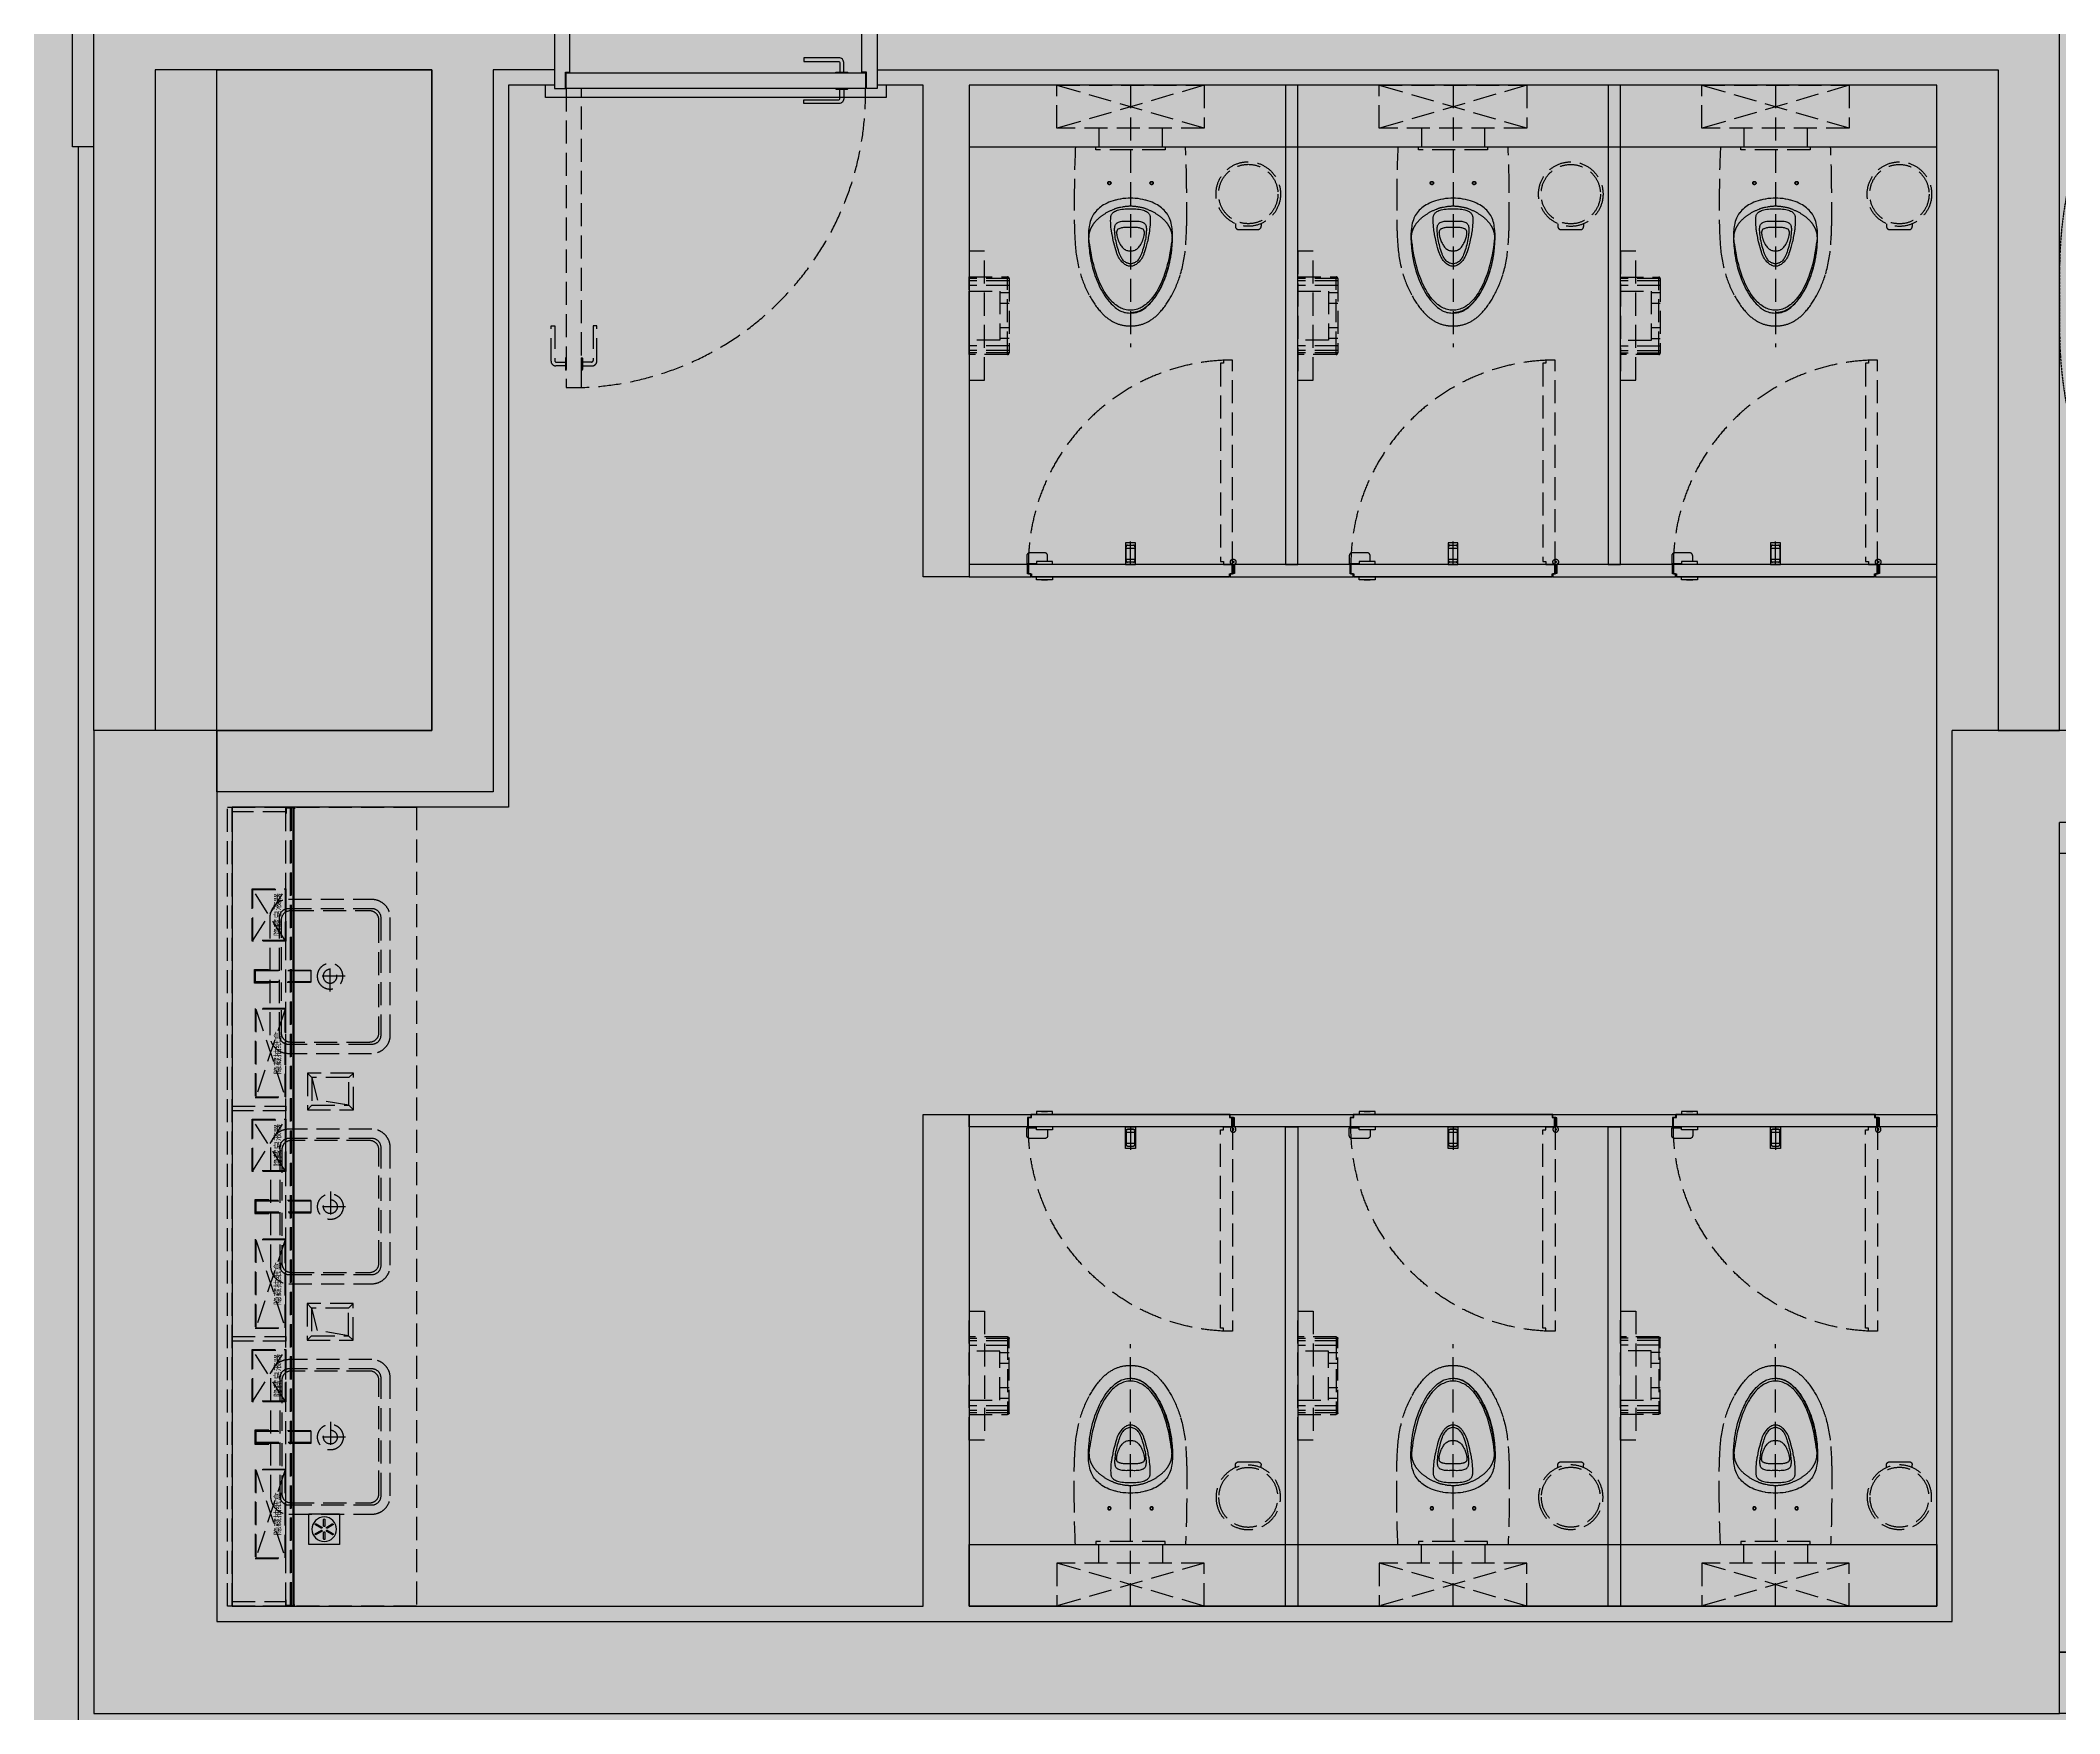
# Model space of a CAD drawing. Extents: x -284868 to 304789, y -137694 to 137894.
# Drawn here: x -67531 to -60957, y -88938 to -83492 of the extents above; entities that cross this region are included whole.
import ezdxf

# ---------------------------------------------------------------- set-up
doc = ezdxf.new("R2010")
doc.units = 0
doc.linetypes.add('CENTER', pattern=[2, 1.25, -0.25, 0.25, -0.25])
doc.linetypes.add('DASH', pattern=[0.35, 0.25, -0.1])
doc.layers.get('0').update_dxf_attribs({"linetype": 'CONTINUOUS'})
for name, color, linetype in [('0-墙', 4, 'CONTINUOUS'), ('0-墙(矮)', 2, 'CONTINUOUS'), ('0-建筑柱体', 251, 'CONTINUOUS'), ('0-电梯', 3, 'CONTINUOUS'), ('0-非设计区域', 251, 'CONTINUOUS'), ('1P-WFF-墙面完成面', 200, 'CONTINUOUS'), ('3T-SIF-卫生间地面洁具五金', 1, 'CONTINUOUS'), ('4RC-S-天花造型', 3, 'CONTINUOUS'), ('F-地漏', 8, 'CONTINUOUS'), ('P-完成面', 42, 'CONTINUOUS'), ('P-平面家具', 3, 'CONTINUOUS'), ('P-平面家具（到顶）', 2, 'CONTINUOUS'), ('P-平面楼梯', 3, 'CONTINUOUS'), ('P-门扇', 6, 'CONTINUOUS')]:
    doc.layers.add(name, color=color, linetype=linetype)
doc.styles.add('微软雅黑', font='')
doc.styles.get('微软雅黑').set_extended_font_data('Microsoft YaHei')

# ---------------------------------------------------------------- blocks, each defined once
blk = doc.blocks.new('213r5467')
for p, q in [((-90909.2, -260063), (-90909.2, -260325.5)), ((-89559.2, -260063), (-90909.2, -260063)), ((-89559.2, -260325.5), (-89559.2, -260063)), ((-90909.2, -260325.5), (-89559.2, -260325.5)), ((-91209.2, -260588), (-91209.2, -262138)), ((-89259.2, -260588), (-91209.2, -260588)), ((-91209.2, -260588), (-89259.2, -262138)), ((-91209.2, -262138), (-89259.2, -260588)), ((-89259.2, -262138), (-89259.2, -260588)), ((-91209.2, -262138), (-89259.2, -262138))]:
    blk.add_line(p, q)
blk.add_lwpolyline([(-88884.2, -262463), (-91584.2, -262463), (-91584.2, -259863), (-88884.2, -259863), (-88884.2, -262463)])
blk = doc.blocks.new('sgASGHHHH')
for points in [[(-109045.8, -904074), (-109045.8, -907274), (-108645.8, -906974), (-108645.8, -904074)], [(-94645.8, -904374), (-94145.8, -904074), (-102995.8, -904074), (-102645.8, -904374)], [(-102995.8, -906974), (-102645.8, -907274), (-102645.8, -904374), (-102995.8, -904074)], [(-108645.8, -906974), (-109045.8, -907274), (-102645.8, -907274), (-102995.8, -906974)]]:
    blk.add_hatch(color=256).paths.add_polyline_path(points)
at = {"color": 4}
for p, q in [((-109045.8, -904074), (-109045.8, -907274)), ((-108645.8, -904074), (-109045.8, -904074)), ((-108645.8, -904074), (-108645.8, -906974)), ((-94145.8, -904074), (-102995.8, -904074)), ((-102995.8, -906974), (-102995.8, -904074)), ((-94645.8, -904374), (-102645.8, -904374)), ((-102645.8, -907274), (-102645.8, -904374)), ((-108645.8, -906974), (-102995.8, -906974)), ((-109045.8, -907274), (-102645.8, -907274))]:
    blk.add_line(p, q, dxfattribs=at)
blk = doc.blocks.new('A$C74d47d92')
for p, q in [((-4850, -1240), (-4850, 0)), ((-4850, -1240), (-4850, 0)), ((-4600, -1240), (-4600, 0)), ((-4350, -1240), (-4350, 0)), ((-4100, -1240), (-4100, 0)), ((-3850, -1240), (-3850, 0)), ((-3600, -1240), (-3600, 0)), ((-3059.9, -602.9), (-3408, 0)), ((-2959.9, -576.1), (-3292.5, 0)), ((-3100, -333.5), (-3100, 0)), ((-2850, -766.5), (-2850, 0)), ((-2600, -1199.5), (-2600, 0)), ((-2350, -1240), (-2350, 0)), ((-2100, -1240), (-2100, 0)), ((-1850, -1240), (-1850, 0)), ((-3350, -1240), (-3350, -100.5)), ((-3100, -1240), (-3100, -533.5)), ((-2879.5, -554.5), (-3059.9, -602.9)), ((-3052.4, -760.6), (-2879.5, -554.5)), ((-2880.1, -714.4), (-3052.4, -760.6)), ((-2542, -1300), (-2880.1, -714.4)), ((-2657.5, -1300), (-2980.1, -741.2)), ((-2850, -1240), (-2850, -966.5)), ((-2692.1, -1240), (-4910, -1240)), ((-4910, -1240), (-4910, -1560)), ((-1790, -1240), (-2576.6, -1240)), ((-1790, -1560), (-1790, -1240)), ((-2657.5, -1300), (-4850, -1300)), ((-2657.5, -1300), (-4850, -1300)), ((-4850, -1300), (-4850, -1500)), ((-4850, -1500), (-4850, -1300)), ((-1850, -1300), (-2542, -1300)), ((-1850, -1300), (-2542, -1300)), ((-1850, -1500), (-1850, -1300)), ((-1850, -1300), (-1850, -1500)), ((-4850, -1500), (-1850, -1500)), ((-4850, -1500), (-1850, -1500)), ((-4910, -1560), (-1790, -1560)), ((-4850, -1560), (-4850, -2800)), ((-4850, -2800), (-4850, -1560)), ((-4600, -1560), (-4600, -2800)), ((-4350, -1560), (-4350, -2800)), ((-4100, -1560), (-4100, -2800)), ((-3850, -1560), (-3850, -2800)), ((-3600, -1560), (-3600, -2800)), ((-3350, -1560), (-3350, -2800)), ((-3100, -1560), (-3100, -2800)), ((-2850, -1560), (-2850, -2800)), ((-2600, -1560), (-2600, -2800)), ((-2350, -1560), (-2350, -2800)), ((-2100, -1560), (-2100, -2800)), ((-1850, -1560), (-1850, -2800))]:
    blk.add_line(p, q)
at = {"linetype": 'DASH'}
for points in [[(-4850, 0, 0.414214), (-6150, -1300), (-6150, -1500, 0.414214), (-4850, -2800)], [(-1850, 0, -0.414214), (-550, -1300), (-550, -1500, -0.414214), (-1850, -2800)]]:
    blk.add_lwpolyline(points, format="xyb", dxfattribs=at)
for points in [[(-1725, -2150, 0, 0, 0), (-5500, -2150, 0, 0, 0), (-5500, -650, 0, 0, 0), (-3100, -650, 0, 80, 0), (-3400, -650, 0, 0, 0)], [(-1725, -650, 0, 0, 0), (-2850, -650, 0, 80, 0), (-2550, -650, 0, 0, 0)]]:
    blk.add_lwpolyline(points, format="xyseb")
blk = doc.blocks.new('执手1')
at = {"layer": 'P-门扇', "color": 251}
blk.add_lwpolyline([(49.5, 123.8), (37.5, 123.8), (37.5, 11.2, -0.414214), (32.5, 6.2), (2.5, 6.2), (2.5, -6.2), (34.5, -6.2, 0.414214), (49.5, 8.8), (49.5, 123.8)], format="xyb", dxfattribs=at)
blk.add_lwpolyline([(0, 20), (1, 20, -0.414214), (2.5, 18.5), (2.5, -18.5, -0.414214), (1, -20), (0, -20)], format="xyb", close=True, dxfattribs=at)
blk = doc.blocks.new('A$Caa840995')
at = {"layer": 'P-门扇'}
blk.add_lwpolyline([(3, -53), (3, -3), (977, -3), (977, -53)], close=True, dxfattribs=at)
at = {"layer": 'P-门扇', "color": 251, "linetype": 'DASH', "ltscale": 300}
blk.add_lwpolyline([(3, -1027), (30, -1027), (30, -1027), (53, -1027), (53, -53), (30, -53), (30, -53), (3, -53)], close=True, dxfattribs=at)
for points in [[(-46.5, -826.2), (-34.5, -826.2), (-34.5, -938.8, 0.414214), (-29.5, -943.8), (0.5, -943.8), (0.5, -956.2), (-31.5, -956.2, -0.414214), (-46.5, -941.2), (-46.5, -826.2)], [(102.5, -826.2), (90.5, -826.2), (90.5, -938.8, -0.414214), (85.5, -943.8), (55.5, -943.8), (55.5, -956.2), (87.5, -956.2, 0.414214), (102.5, -941.2), (102.5, -826.2)]]:
    blk.add_lwpolyline(points, format="xyb", dxfattribs=at)
for points in [[(3, -930), (2, -930, 0.414214), (0.5, -931.5), (0.5, -968.5, 0.414214), (2, -970), (3, -970)], [(53, -930), (54, -930, -0.414214), (55.5, -931.5), (55.5, -968.5, -0.414214), (54, -970), (53, -970)]]:
    blk.add_lwpolyline(points, format="xyb", close=True, dxfattribs=at)
blk.add_arc((21.5, -71.5), 955.7, 268.8908, 1.1092, dxfattribs=at)
at = {"layer": 'P-门扇', "color": 251, "linetype": 'DASH', "ltscale": 300, "rotation": 90.00000000000001}
blk.add_blockref('执手1', (900, -3), dxfattribs=at)
at = {"layer": 'P-门扇', "color": 251, "linetype": 'DASH', "ltscale": 300, "extrusion": (0, 0, -1), "zscale": -1, "rotation": 270}
blk.add_blockref('执手1', (-900, -53), dxfattribs=at)
blk = doc.blocks.new('A$C17BF23A8')
at = {"layer": 'P-平面家具', "color": 251, "linetype": 'DASH', "ltscale": 300}
for p, q in [((240, 25), (-240, -115)), ((240, -115), (-240, 25))]:
    blk.add_line(p, q, dxfattribs=at)
blk.add_lwpolyline([(240, -115), (-240, -115), (-240, 25), (240, 25)], close=True, dxfattribs=at)
for points in [[(0, 25), (0, -827.1)], [(-102.9, -115), (-102.9, -175)], [(103.9, -175), (103.9, -115)], [(135.1, -473), (134.1, -482.1), (132.9, -491.1), (132.4, -494.8), (130.3, -509.1), (129.5, -514.1), (127.2, -527), (125.4, -536), (123.6, -544.9), (122.5, -549.2), (119.9, -559.8), (117.1, -570), (114.1, -580), (110.8, -589.9), (108.2, -597.2), (105.2, -605), (101.5, -614.2), (99.9, -617.8), (96.2, -625.8), (92.6, -633.3), (88.9, -640.2), (85.2, -646.7), (82.9, -650.4), (79, -656.3), (75.1, -661.8), (71.7, -666.1), (67.6, -671.1), (63.4, -675.7), (62.8, -676.4), (58.5, -680.6), (54.3, -684.5), (50, -688.1), (47.7, -689.9), (43.4, -692.9), (39.1, -695.7), (34.8, -698.1), (31, -700), (26.6, -701.9), (22.3, -703.5), (18, -704.8), (13.5, -705.9), (8.9, -706.6), (4.4, -707.1), (0, -707.4), (-4.5, -707.1), (-9, -706.6), (-13.6, -705.9), (-18, -704.8), (-22.4, -703.5), (-26.7, -701.9), (-31, -700), (-34.9, -698.1), (-39.2, -695.7), (-43.5, -692.9), (-47.8, -689.9), (-50, -688.1), (-54.3, -684.5), (-58.6, -680.6), (-62.8, -676.4), (-63.4, -675.7), (-67.7, -671.1), (-71.8, -666.1), (-75.1, -661.8), (-79.1, -656.3), (-82.9, -650.4), (-85.2, -646.7), (-89, -640.2), (-92.6, -633.3), (-96.3, -625.8), (-99.9, -617.8), (-101.5, -614.2), (-105.2, -605), (-108.2, -597.2), (-110.8, -589.9), (-114.1, -580), (-117.1, -570), (-119.9, -559.8), (-122.6, -549.2), (-123.6, -544.9), (-125.5, -536), (-127.2, -527), (-129.5, -514.1), (-130.3, -509.1), (-132.4, -494.8), (-133, -491.1), (-134.1, -482.1), (-135.3, -471.8), (-135.1, -469.2), (-135.1, -468.2), (-135.1, -467.3), (-135, -466.4), (-134.9, -465.5), (-134.9, -464.5), (-134.8, -463.5), (-134.7, -462.6), (-134.6, -461.6), (-134.5, -460.7), (-134.3, -459.7), (-134.2, -458.7), (-133.8, -456.7), (-133.6, -455.6), (-133.4, -454.6), (-133.1, -453.6), (-132.9, -452.5), (-132.6, -451.5), (-132, -449.4), (-131.7, -448.3), (-131.3, -447.3), (-130.9, -446.2), (-130.6, -445.1), (-130.2, -444), (-129.7, -442.9), (-129.2, -441.9), (-128.8, -440.8), (-128.3, -439.7), (-127.8, -438.6), (-127.3, -437.5), (-126.7, -436.5), (-126.1, -435.4), (-125.5, -434.3), (-124.8, -433.2), (-124.2, -432.1), (-123.5, -431), (-122.7, -429.8), (-122, -428.7), (-121.2, -427.5), (-120.4, -426.4), (-119.6, -425.3), (-118.7, -424), (-117.8, -422.9), (-116.9, -421.7), (-115.9, -420.5), (-114.8, -419.3), (-113.8, -418.1), (-112.7, -416.8), (-111.6, -415.6), (-110.4, -414.3), (-109.2, -413.1), (-107.9, -411.8), (-106.6, -410.6), (-105.3, -409.3), (-103.9, -408.1), (-102.5, -406.8), (-101.1, -405.6), (-99.6, -404.5), (-98.2, -403.2), (-96.7, -402.1), (-95.2, -400.9), (-93.7, -399.7), (-92.1, -398.6), (-90.4, -397.5), (-88.8, -396.3), (-87.1, -395.2), (-85.3, -394), (-83.5, -392.9), (-81.7, -391.8), (-79.8, -390.6), (-77.9, -389.5), (-76, -388.4), (-73.9, -387.3), (-71.9, -386.2), (-69.9, -385.1), (-67.7, -384.1), (-65.6, -383.1), (-63.4, -382.1), (-61.2, -381.1), (-59, -380.1), (-56.7, -379.2), (-52.9, -377.7), (-52.6, -377.6), (-50.8, -376.9), (-49.8, -376.6), (-48.3, -376), (-46.7, -375.4), (-45.1, -374.9), (-43.5, -374.3), (-41.8, -373.8), (-40.2, -373.3), (-38.5, -372.8), (-36.8, -372.4), (-35, -371.9), (-35, -371.9), (-34.8, -371.9), (-34.6, -371.8), (-34.5, -371.8), (-34.3, -371.8), (-34.1, -371.8), (-33.9, -371.7), (-33.7, -371.7), (-32.9, -371.6), (-32.6, -371.6), (-32.4, -371.6), (-32.2, -371.5), (-31.9, -371.5), (-31.8, -371.5), (-31.5, -371.4), (-31.4, -371.4), (-31.3, -371.4), (-27.1, -370.5), (-25, -370.1), (-22.8, -369.7), (-20.7, -369.4), (-18.6, -369.1), (-16.5, -368.8), (-14.4, -368.6), (-12.3, -368.4), (-10.2, -368.2), (-8.1, -368.1), (-6.1, -368), (-4, -367.9), (-1.9, -367.9), (0.1, -367.8), (1.9, -367.9), (3.9, -367.9), (6, -368), (8.1, -368), (10.2, -368.2), (12.3, -368.4), (14.4, -368.6), (16.5, -368.8), (18.6, -369.1), (20.7, -369.4), (22.8, -369.7), (24.9, -370.1), (27.1, -370.5), (29.2, -370.9), (31.3, -371.4), (31.5, -371.4), (31.7, -371.5), (31.9, -371.5), (32.1, -371.5), (32.4, -371.6), (32.6, -371.6), (32.8, -371.6), (33.7, -371.7), (34, -371.7), (34.1, -371.8), (34.4, -371.8), (34.6, -371.8), (34.8, -371.9), (34.9, -371.9), (35.2, -371.9), (36.7, -372.4), (38.4, -372.8), (40.1, -373.3), (41.8, -373.8), (43.4, -374.3), (45.1, -374.9), (46.7, -375.4), (48.3, -376), (49.7, -376.5), (50.2, -376.7), (52, -377.3), (55, -378.5), (56.7, -379.2), (59, -380.1), (61.2, -381.1), (63.4, -382.1), (65.6, -383.1), (67.7, -384.1), (69.8, -385.1), (71.9, -386.2), (73.9, -387.3), (75.9, -388.4), (77.9, -389.5), (79.8, -390.6), (81.7, -391.8), (83.5, -392.9), (85.3, -394), (87.1, -395.2), (88.8, -396.3), (90.4, -397.5), (92.1, -398.6), (93.6, -399.7), (95.2, -400.9), (96.7, -402.1), (98.2, -403.2), (99.6, -404.5), (101.1, -405.6), (102.5, -406.8), (103.9, -408.1), (105.3, -409.3), (106.6, -410.6), (107.9, -411.8), (109.1, -413.1), (110.4, -414.3), (111.5, -415.6), (112.7, -416.8), (113.7, -418.1), (114.8, -419.3), (115.8, -420.5), (116.8, -421.7), (117.8, -422.9), (118.7, -424), (119.6, -425.3), (120.4, -426.4), (121.2, -427.5), (122, -428.7), (122.8, -429.8), (123.5, -431), (124.2, -432.1), (124.8, -433.2), (125.4, -434.3), (126.1, -435.4), (126.6, -436.5), (127.2, -437.5), (127.8, -438.6), (128.3, -439.7), (128.7, -440.8), (129.3, -441.9), (129.7, -442.9), (130.1, -444), (130.6, -445.1), (131, -446.2), (131.3, -447.2), (131.7, -448.3), (132, -449.4), (132.3, -450.4), (132.6, -451.5), (132.9, -452.5), (133.1, -453.6), (133.3, -454.6), (133.6, -455.6), (133.8, -456.7), (134, -457.7), (134.2, -458.7), (134.3, -459.7), (134.4, -460.7), (134.6, -461.6), (134.7, -462.6), (134.8, -463.5), (134.9, -464.5), (135, -466.4), (135, -467.3), (135.1, -468.2), (135.1, -469.2), (135.2, -470.1), (135.2, -478.2), (135.1, -482.5), (134.9, -486.8), (134.7, -491.2), (134.2, -500), (133.8, -504.4), (133.4, -508.8), (133, -513.3), (132.4, -517.7), (131.9, -522.1), (131.3, -526.5), (130.6, -530.9), (129.9, -535.2), (129.2, -539.5), (128.4, -543.7), (127.5, -547.9), (126.7, -552), (125.8, -556.1), (124.8, -560), (123.9, -563.9), (122.9, -567.7), (121.8, -571.4), (120.8, -575.1), (119.7, -578.7), (118.6, -582.3), (117.5, -585.8), (116.4, -589.2), (115.2, -592.6), (114, -595.9), (112.8, -599.3), (111.5, -602.5), (110.3, -605.7), (109.1, -608.9), (107.7, -612), (106.4, -615.1), (105.1, -618.1), (103.8, -621.1), (102.4, -624), (101.1, -626.9), (99.7, -629.8), (98.3, -632.6), (97, -635.4), (95.5, -638), (94.2, -640.7), (91.3, -645.8), (89.9, -648.3), (88.5, -650.7), (87, -653.1), (85.6, -655.4), (84.2, -657.6), (82.7, -659.8), (81.2, -662), (79.8, -664), (78.4, -666.1), (76.9, -668.1), (75.5, -670), (74, -671.8), (72.6, -673.7), (69.7, -677.2), (68.3, -678.9), (66.8, -680.6), (65.4, -682.2), (63.9, -683.8), (62.5, -685.3), (61, -686.8), (59.5, -688.2), (58, -689.6), (56.6, -691), (55.1, -692.4), (53.7, -693.7), (52.2, -695), (50.7, -696.2), (49.3, -697.4), (47.8, -698.5), (46.3, -699.6), (44.8, -700.7), (43.4, -701.7), (41.9, -702.7), (40.5, -703.6), (39, -704.6), (37.6, -705.4), (36.2, -706.2), (34.7, -707), (33.3, -707.7), (31.9, -708.4), (30.5, -709.1), (29.1, -709.7), (27.8, -710.3), (26.5, -710.8), (25.1, -711.3), (23.8, -711.7), (22.4, -712.2), (21, -712.6), (19.7, -713), (18.3, -713.4), (16.9, -713.7), (15.5, -713.9), (14.1, -714.2), (12.6, -714.5), (11.2, -714.7), (9.6, -714.9), (8.1, -715.1), (6.5, -715.2), (4.9, -715.3), (3.3, -715.4), (1.6, -715.5), (0, -715.5)], [(0, -559.4), (0, -564.3), (-2.5, -564.2), (-5, -563.8), (-6.4, -563.5), (-9.1, -562.7), (-11.9, -561.5), (-12.5, -561.3), (-15.4, -559.8), (-18.1, -558.1), (-21.1, -555.9), (-23.2, -554.2), (-26.1, -551.6), (-27.8, -549.9), (-30.5, -546.9), (-31.9, -545.1), (-34.5, -541.6), (-36.8, -537.9), (-38.8, -534.3), (-40.9, -530), (-43, -525.2), (-44, -522.7), (-46, -517), (-48, -510.6), (-50.2, -502.7), (-51.4, -498.2), (-54.9, -484.2), (-57.4, -473.3), (-57.9, -470.6), (-59.9, -460.7), (-60.5, -457.2), (-61.9, -448.1), (-62.5, -444), (-63.5, -435.4), (-63.9, -430.3), (-64.4, -422.7), (-64.6, -416.3), (-64.5, -409.9), (-64.4, -406.8), (-64.4, -406.6), (-64.1, -403.7), (-64.1, -403.2), (-63.5, -400.7), (-63.4, -400.1), (-62.5, -397.8), (-61.5, -395.5), (-60.9, -394.4), (-59.5, -392.4), (-57.9, -390.5), (-56, -388.7), (-55.2, -387.9), (-52.5, -386.3), (-49.6, -384.7), (-48.9, -384.4), (-45.6, -383), (-42.3, -381.8), (-38.1, -380.6), (-33.5, -379.5), (-28.5, -378.6), (-22.8, -377.9), (-17.1, -377.3), (-14.3, -377.1), (-8.6, -376.9), (-2.9, -376.8), (0, -376.8)], [(0, -376.8), (2.8, -376.8), (8.5, -376.9), (14.2, -377.1), (17.1, -377.3), (22.8, -377.9), (28.4, -378.6), (33.4, -379.5), (38, -380.6), (42.3, -381.8), (45.5, -383), (48.9, -384.4), (49.7, -384.7), (52.6, -386.3), (55.1, -387.9), (56, -388.7), (57.9, -390.5), (59.5, -392.4), (60.9, -394.5), (61.5, -395.5), (62.6, -397.8), (63.3, -400.1), (63.5, -400.7), (64, -403.2), (64.1, -403.7), (64.4, -406.6), (64.4, -406.8), (64.5, -409.9), (64.5, -416.3), (64.3, -422.7), (63.8, -430.3), (63.4, -435.4), (62.4, -444), (61.9, -448.1), (60.5, -457.2), (59.8, -460.7), (57.9, -470.6), (57.3, -473.3), (54.9, -484.2), (54.5, -485.8), (51.3, -498.2), (50.2, -502.7), (48, -510.6), (45.9, -517), (43.9, -522.7), (43, -525.2), (40.9, -530), (38.8, -534.3), (36.7, -537.9), (34.4, -541.6), (31.9, -545.1), (30.5, -546.9), (27.8, -549.9), (26.1, -551.6), (23.1, -554.3), (21, -555.9), (18, -558.1), (15.3, -559.8), (12.4, -561.3), (11.9, -561.5), (9.1, -562.7), (6.4, -563.5), (5, -563.8), (2.4, -564.2), (0, -564.3)], [(45.6, -424.6), (46.3, -425.3), (47.6, -426.9), (48.7, -428.6), (49.6, -430.7), (50, -431.9), (50.8, -434.6), (51.3, -437.5), (51.3, -437.9), (51.7, -441.4), (51.7, -444.5), (51.7, -447.9), (51.5, -451.3), (51, -457.6), (50.9, -458), (50.2, -464.4), (49.4, -470.6), (48.3, -476.6), (47.2, -482.5), (45.9, -488.4), (44.5, -494.1), (43, -499.9), (41.3, -505.8), (39.5, -511.8), (37.6, -518), (37.3, -518.7), (35.4, -524.1), (34.7, -525.7), (32.9, -530.1), (31.9, -532.2), (30, -535.9), (28.6, -538.2), (26.6, -541.2), (24.7, -543.5), (22.5, -546), (20.2, -548.1), (17.8, -550.1), (15.1, -551.8), (12.4, -553.2), (11.8, -553.5), (9.1, -554.5), (6.4, -555.3), (5.5, -555.5), (2.8, -555.9), (0, -556), (-2.8, -555.9), (-5.5, -555.5), (-6.4, -555.3), (-9.1, -554.5), (-11.8, -553.5), (-12.4, -553.2), (-15, -551.9), (-17.7, -550.1), (-20.3, -548.1), (-22.5, -546), (-24.7, -543.5), (-26.6, -541.2), (-28.6, -538.2), (-30, -535.9), (-31.9, -532.2), (-32.9, -530.1), (-34.8, -525.7), (-35.4, -524.1), (-37.4, -518.7), (-37.6, -518), (-39.5, -511.8), (-41.3, -505.8), (-43, -499.9), (-44.5, -494.1), (-45.9, -488.4), (-47.2, -482.5), (-48.4, -476.6), (-49.4, -470.6), (-50.3, -464.4), (-51, -458), (-51, -457.6), (-51.5, -451.3), (-51.7, -447.9), (-51.8, -444.5), (-51.7, -441.4), (-51.4, -437.9), (-51.3, -437.5), (-50.8, -434.6), (-50.1, -431.9), (-49.7, -430.7), (-48.7, -428.6), (-47.7, -426.9), (-46.4, -425.3), (-45.7, -424.6)], [(-45.7, -424.6), (-44.9, -423.8), (-43.8, -423), (-42.5, -422.2), (-41.3, -421.5), (-38.9, -420.4), (-38.6, -420.2), (-35.7, -419.3), (-32.4, -418.4), (-28.7, -417.8), (-25.7, -417.4), (-21, -417.1), (-18.8, -416.9), (-17, -416.9), (-11.9, -416.8), (-10.3, -416.9), (-5.6, -416.9), (-2.7, -417), (0, -417), (2.7, -417), (5.6, -416.9), (7.1, -416.9), (11.9, -416.8), (13.6, -416.8), (18.8, -416.9), (21, -417.1), (25.7, -417.4), (28.7, -417.8), (32.4, -418.4), (35.6, -419.2), (35.7, -419.3), (38.5, -420.2), (38.9, -420.4), (41.3, -421.5), (42.6, -422.2), (43.7, -423), (44.8, -423.8), (45.6, -424.6)], [(45.3, -453), (45.2, -452.4), (45.1, -451.2), (45, -450.6), (44.9, -450), (44.7, -449.4), (44.5, -448.8), (44.4, -448.5), (44.2, -447.9), (43.9, -447.4), (43.9, -447.2), (43.2, -446.1), (42.2, -444.8), (41, -443.7), (39.9, -442.9), (38.2, -442), (37.4, -441.7), (35, -440.8), (34.6, -440.7), (31.8, -439.9), (29, -439.2), (26.1, -438.6), (23.2, -438.2), (18.9, -437.9), (17.4, -437.8), (12.8, -437.6), (11.6, -437.6), (7, -437.5), (2.3, -437.5), (0, -437.5), (-2.3, -437.5), (-7, -437.5), (-11.7, -437.6), (-12.8, -437.6), (-17.5, -437.8), (-18.9, -437.9), (-23.3, -438.2), (-26.1, -438.6), (-29, -439.2), (-31.8, -439.9), (-34.6, -440.7), (-35, -440.8), (-37.4, -441.7), (-38.2, -442), (-40, -442.9), (-41, -443.7), (-42.3, -444.8), (-43.2, -446.1), (-43.9, -447.2), (-44, -447.4), (-44.2, -447.9), (-44.5, -448.5), (-44.6, -448.8), (-44.7, -449.4), (-44.9, -450), (-45, -450.6), (-45.2, -451.2), (-45.2, -451.8), (-45.5, -454.9), (-45.4, -453.7), (-45.4, -456.5), (-45.3, -457.5), (-45.2, -458.6), (-45.2, -458.8), (-45, -459.8), (-44.9, -460.9), (-44.8, -461.8), (-44.6, -462.9), (-44.4, -463.9)], [(-44.4, -463.9), (-43.5, -467.8), (-43.1, -469.5), (-42.6, -471.1), (-42.1, -472.8), (-41.6, -474.5), (-41.1, -476.1), (-40.5, -477.7), (-39.9, -479.2), (-39.3, -480.9), (-38.7, -482.4), (-38, -484.1), (-37.3, -485.6), (-35.6, -489.2), (-33.5, -493.1), (-31.3, -496.6), (-29.7, -498.7), (-27.5, -501.6), (-25.4, -503.8), (-23, -506), (-22.9, -506.2), (-20.4, -508.1), (-18, -509.8), (-17.6, -509.9), (-15, -511.3), (-12.3, -512.4), (-9.6, -513.3), (-6.6, -513.9), (-6.2, -513.9), (-3.1, -514.2), (0, -514.4), (3.1, -514.2), (6.3, -513.9), (6.6, -513.9), (9.5, -513.3), (12.3, -512.4), (15, -511.3), (17.6, -509.9), (18, -509.8), (20.4, -508.1), (22.8, -506.2), (23, -506), (25.4, -503.8), (27.4, -501.6), (29.7, -498.7), (31.2, -496.6), (33.4, -493.1), (35.6, -489.2), (37.3, -485.6), (38, -484.1), (38.7, -482.4), (39.3, -480.9), (39.9, -479.2), (40.4, -477.7), (41, -476.1), (41.6, -474.5), (42.1, -472.8), (42.6, -471.1), (43.1, -469.5), (43.5, -467.8), (44.4, -463.9), (44.5, -462.9), (44.8, -461.8), (44.9, -460.9), (45.1, -459.8), (45.2, -458.8), (45.2, -458.6), (45.3, -457.5), (45.4, -456.5), (45.4, -453.6), (45.3, -453)]]:
    blk.add_lwpolyline(points, dxfattribs=at)
at = {"layer": 'P-平面家具', "linetype": 'DASH', "ltscale": 300}
blk.add_lwpolyline([(0, -758.5, -0.033655), (-19.3, -757, -0.091097), (-59, -743.4, -0.083751), (-95.8, -713.7, -0.058961), (-133.2, -659.9, -0.053122), (-163.3, -588.5, -0.053427), (-179.8, -494.7, -0.013365), (-182.8, -430, -0.007187), (-182.8, -307.7, -0.011714), (-179.2, -175), (179.2, -175, -0.011714), (182.8, -307.7, -0.007187), (182.9, -430, -0.013365), (179.8, -494.7, -0.053427), (163.3, -588.5, -0.053122), (133.2, -659.9, -0.058961), (95.8, -713.7, -0.083751), (59, -743.4, -0.091097), (19.3, -757, -0.033655)], format="xyb", close=True, dxfattribs=at)
for points in [[(112.5, -185), (-112.5, -185), (-112.5, -175), (112.5, -175)], [(0, -342.5), (-7.6, -342.6), (-15.3, -343.1), (-16.3, -343.1), (-16.7, -343.2), (-24.5, -344), (-32.4, -345.2), (-33.2, -345.4), (-40.8, -346.9), (-48.2, -348.6), (-49.8, -349), (-56.9, -351.1), (-63.7, -353.4), (-70.2, -355.9), (-76.3, -358.6), (-82.1, -361.5), (-87.6, -364.6), (-92.8, -367.8), (-96.8, -370.7), (-101.4, -374.1), (-105.6, -377.8), (-105.8, -377.9), (-109.7, -381.7), (-113.3, -385.7), (-116.6, -389.7), (-117.1, -390.4), (-120.1, -394.6), (-122.7, -399), (-125.1, -403.5), (-127.2, -408), (-129.1, -413), (-130.9, -418.3), (-130.9, -418.6), (-132.5, -424.3), (-133.8, -430.6), (-134.5, -434.5), (-135.5, -441.4), (-136.2, -448.9), (-136.4, -450.6), (-136.8, -458.8), (-136.9, -466.8), (-136.9, -476.2), (-136.6, -483), (-135.9, -493.7), (-135.5, -499.2), (-135.1, -503.6), (-133.9, -515.3), (-133.2, -520.3), (-131.6, -531.5), (-130.7, -536.7), (-128.7, -547.4), (-128.5, -548.3), (-126.2, -558.7), (-123.6, -568.9), (-120.7, -578.9), (-117.6, -588.8), (-115.6, -594.3), (-112, -604.1), (-109.8, -609.5), (-105.6, -619.3), (-103.3, -624.4), (-100.4, -630.5), (-96.2, -638.9), (-92.5, -645.6), (-88.1, -653), (-83.7, -660), (-79.1, -666.5), (-78.7, -667.2), (-73.9, -673.5), (-69.1, -679.3), (-67.5, -681.2), (-62.7, -686.4), (-57.9, -691.1), (-54.7, -694.2), (-50, -698.1), (-45.5, -701.5), (-43.2, -703.2), (-38.7, -706), (-35.9, -707.6), (-31.5, -709.8), (-28.3, -711.2), (-24, -712.8), (-19.6, -714.1), (-16.1, -714.9), (-11.5, -715.7), (-6.7, -716.1), (-1.5, -716.4), (0, -716.4), (1.4, -716.4), (6.6, -716.1), (11.5, -715.7), (16.2, -714.9), (19.5, -714.1), (23.9, -712.8), (28.3, -711.2), (31.5, -709.8), (35.8, -707.6), (38.7, -706), (43.1, -703.2), (45.5, -701.5), (50, -698.1), (54.6, -694.2), (57.9, -691.1), (62.7, -686.4), (67.4, -681.2), (69.1, -679.3), (73.9, -673.5), (78.6, -667.2), (79.1, -666.5), (83.7, -660), (88.1, -653), (92.5, -645.6), (96.1, -638.9), (100.4, -630.5), (103.3, -624.4), (105.6, -619.3), (109.8, -609.5), (111.9, -604.1), (115.6, -594.3), (117.5, -588.8), (120.7, -578.9), (123.5, -568.9), (126.1, -558.7), (128.4, -548.3), (128.6, -547.4), (130.7, -536.7), (131.5, -531.5), (133.2, -520.3), (133.8, -515.3), (135.1, -503.6), (135.5, -499.2), (135.9, -493.7), (136.6, -483), (136.8, -476.2), (136.9, -466.8), (136.8, -458.8), (136.3, -450.6), (136.2, -448.9), (135.4, -441.4), (134.4, -434.5), (133.8, -430.6), (132.5, -424.3), (130.9, -418.6), (130.8, -418.3), (129.2, -413), (127.2, -408), (125.1, -403.5), (122.7, -399), (120, -394.6), (117.1, -390.4), (116.5, -389.7), (113.3, -385.7), (109.7, -381.7), (105.7, -377.9), (105.5, -377.8), (101.3, -374.1), (96.8, -370.7), (92.7, -367.8), (87.6, -364.6), (82.1, -361.5), (76.3, -358.6), (70.2, -355.9), (63.7, -353.4), (56.9, -351.1), (49.8, -349), (48.2, -348.6), (40.7, -346.9), (33.1, -345.4), (32.3, -345.2), (24.5, -344), (16.6, -343.2), (16.2, -343.1), (15.3, -343.1), (7.6, -342.6)]]:
    blk.add_lwpolyline(points, close=True, dxfattribs=at)
for centre, radius in [((-68.8, -293.2), 5.41), ((-68.8, -293.2), 4.42), ((68.8, -293.2), 5.41), ((68.8, -293.2), 4.43)]:
    blk.add_circle(centre, radius, dxfattribs=at)
blk = doc.blocks.new('A$C63435B51')
at = {"layer": '4RC-S-天花造型', "color": 8}
for points in [[(2.5, 0), (-667.5, 0)], [(-7.5, -40), (-657.5, -40)]]:
    blk.add_lwpolyline(points, dxfattribs=at)
at = {"layer": 'P-门扇', "color": 251, "linetype": 'DASH', "ltscale": 300}
for p, q in [((-602.2, -39.9), (-622.2, -39.9)), ((-622.2, -49.9), (-602.2, -49.9))]:
    blk.add_line(p, q, dxfattribs=at)
for points in [[(0, 0), (0, 665), (-30, 665), (-30, 655), (-40, 655), (-40, 10), (-30, 10), (-30, 0)], [(-348.5, 0), (-316.5, 0), (-316.5, 71), (-348.5, 71)], [(-638.2, -49.9), (-638.2, -40), (-586.2, -40), (-586.2, -49.9)]]:
    blk.add_lwpolyline(points, close=True, dxfattribs=at)
for points in [[(-332.5, 0), (-332.5, 82.2)], [(-586.2, 0), (-586.2, 9.9), (-638.2, 9.9), (-638.2, 0)], [(-346.9, 53.6), (-318.1, 53.6)], [(-346.9, 17.4), (-318.1, 17.4)]]:
    blk.add_lwpolyline(points, dxfattribs=at)
for points in [[(-602.2, 9.9), (-602.2, 28.4, 0.414214), (-612.2, 38.4), (-660.2, 38.4, 0.414214), (-670.2, 28.4), (-670.2, 3.6), (-638.2, 3.6)], [(-2.2, 0.3), (-2.2, -28.9), (0.8, -28.9, 0.414214), (1.8, -27.9), (1.8, -0.6)], [(5.7, 0.3), (5.7, -28.9), (2.7, -28.9, -0.414214), (1.7, -27.9), (1.7, -0.6)]]:
    blk.add_lwpolyline(points, format="xyb", dxfattribs=at)
at = {"layer": 'P-门扇'}
blk.add_lwpolyline([(0, 0), (-665, 0), (-665, -30), (-655, -30), (-655, -40), (-10, -40), (-10, -30), (0, -30)], close=True, dxfattribs=at)
at = {"layer": 'P-门扇', "color": 251, "linetype": 'DASH', "ltscale": 300}
for points in [[(-347.3, 35.5), (-347.3, 58.2, -0.414214), (-342.3, 63.2), (-332.5, 63.2), (-322.7, 63.2, -0.414214), (-317.7, 58.2), (-317.7, 35.5), (-317.7, 12.8, -0.414214), (-322.7, 7.8), (-332.5, 7.8), (-342.3, 7.8, -0.414214), (-347.3, 12.8)], [(-346.9, 35.5), (-346.9, 58.2, -0.414214), (-342.3, 62.7), (-332.5, 62.7), (-322.7, 62.7, -0.414214), (-318.1, 58.2), (-318.1, 35.5), (-318.1, 12.8, -0.414214), (-322.7, 8.3), (-332.5, 8.3), (-342.3, 8.3, -0.414214), (-346.9, 12.8)]]:
    blk.add_lwpolyline(points, format="xyb", close=True, dxfattribs=at)
for radius in [9.09, 2.24]:
    blk.add_circle((1.8, 8.5), radius, dxfattribs=at)
blk.add_arc((1.1, -0.4), 666.1, 92.49048, 179.96624, dxfattribs=at)
blk = doc.blocks.new('A$C74D9406B')
at = {"layer": 'P-平面家具', "linetype": 'DASH', "ltscale": 300}
blk.add_lwpolyline([(176, 0), (176, -125, -0.414214), (171, -130), (-71, -130, -0.414214), (-76, -125), (-76, 0)], format="xyb", close=True, dxfattribs=at)
at = {"layer": 'P-平面家具', "color": 251, "linetype": 'DASH', "ltscale": 300}
for points in [[(-71, -130), (-71, 0)], [(-63.7, -130), (-63.7, 0)], [(-48.6, -130), (-48.6, 0)], [(148.6, -130), (148.6, 0)], [(163.7, -130), (163.7, 0)], [(171, -130), (171, 0)], [(-76, -125), (176, -125)], [(-24.6, -130), (-24.6, -100)], [(10.4, -130), (10.4, -100)], [(89.6, -130), (89.6, -100)], [(124.6, -130), (124.6, -100)]]:
    blk.add_lwpolyline(points, dxfattribs=at)
at = {"layer": 'P-平面家具', "linetype": 'DASH', "ltscale": 300}
blk.add_lwpolyline([(-30, -100), (-30, 0), (130, 0), (130, -100)], close=True, dxfattribs=at)
blk = doc.blocks.new('dfsdsdggg')
at = {"layer": 'P-平面家具', "linetype": 'DASH', "ltscale": 300}
for p, q in [((-42, -96.2), (-42, -105)), ((-31.5, -115.5), (31.5, -115.5)), ((42, -96.2), (42, -105))]:
    blk.add_line(p, q, dxfattribs=at)
blk.add_circle((0, 0), 105, dxfattribs=at)
at = {"layer": 'P-平面家具', "color": 251, "linetype": 'DASH', "ltscale": 300}
blk.add_circle((0, 0), 96.6, dxfattribs=at)
at = {"layer": 'P-平面家具', "linetype": 'DASH', "ltscale": 300}
for centre, start, end in [((-31.5, -105), 180, 270), ((31.5, -105), 270, 0)]:
    blk.add_arc(centre, 10.5, start, end, dxfattribs=at)
blk = doc.blocks.new('A$C321B403F')
at = {"layer": 'P-平面家具', "linetype": 'DASH', "ltscale": 300}
for p, q in [((-18, -245.5), (-18, -65.5)), ((18, -245.5), (18, -65.5))]:
    blk.add_line(p, q, dxfattribs=at)
at = {"layer": 'P-平面家具', "color": 251, "linetype": 'DASH', "ltscale": 300}
for p, q in [((0, -357.6), (0, -258.4)), ((49.6, -308), (-49.6, -308))]:
    blk.add_line(p, q, dxfattribs=at)
at = {"layer": 'P-平面家具', "linetype": 'DASH', "ltscale": 300}
blk.add_lwpolyline([(20, -107.5), (22.5, -107.5), (22.5, -62.5), (-22.5, -62.5), (-22.5, -107.5), (-20, -107.5)], dxfattribs=at)
for points in [[(-18, -245.5), (18, -245.5, 0.414214), (20, -243.5), (20, -67.5, 0.414214), (18, -65.5), (-18, -65.5, 0.414214), (-20, -67.5), (-20, -243.5, 0.414214)], [(-190.9, -473), (192.1, -473, 0.414214), (222.1, -443), (222.1, -173, 0.414214), (192.1, -143), (-190.9, -143, 0.414214), (-220.9, -173), (-220.9, -443, 0.414214)]]:
    blk.add_lwpolyline(points, format="xyb", close=True, dxfattribs=at)
at = {"layer": 'P-平面家具', "color": 251, "linetype": 'DASH', "ltscale": 300}
blk.add_lwpolyline([(-190.9, -503), (192.1, -503, 0.414214), (252.1, -443), (252.1, -173, 0.414214), (192.1, -113), (-190.9, -113, 0.414214), (-250.9, -173), (-250.9, -443, 0.414214)], format="xyb", close=True, dxfattribs=at)
at = {"layer": 'P-平面家具', "linetype": 'DASH', "ltscale": 300}
blk.add_lwpolyline([(-20, -150), (-183.9, -150, 0.414214), (-213.9, -180), (-213.9, -436, 0.414214), (-183.9, -466), (185.1, -466, 0.414214), (215.1, -436), (215.1, -180, 0.414214), (185.1, -150), (20, -150)], format="xyb", dxfattribs=at)
at = {"layer": 'P-平面家具', "color": 251, "linetype": 'DASH', "ltscale": 300}
for radius in [41.8, 22.5]:
    blk.add_circle((0, -308), radius, dxfattribs=at)
blk = doc.blocks.new('A$C6B6E40B6')
at = {"color": 251, "linetype": 'DASH', "ltscale": 300}
blk.add_wipeout([(-60, 150), (60, 150), (60, 0), (-60, 0)], dxfattribs=at).dxf.layer = 'P-平面家具'
at = {"layer": 'P-平面家具', "color": 251, "linetype": 'DASH', "ltscale": 300}
for p, q in [((-45, 135), (-60, 150)), ((45, 135), (60, 150)), ((-45, 15), (-60, 0)), ((45, 15), (60, 0))]:
    blk.add_line(p, q, dxfattribs=at)
for points in [[(-60, 0), (60, 0), (60, 150), (-60, 150)], [(-45, 15), (45, 15), (45, 135), (-45, 135)]]:
    blk.add_lwpolyline(points, close=True, dxfattribs=at)
blk.add_lwpolyline([(-45, 15), (-28.4, 115.9), (45, 135)], dxfattribs=at)
blk = doc.blocks.new('皂液器')
at = {"layer": 'P-平面家具', "color": 251, "linetype": 'DASH', "ltscale": 300}
for p, q in [((83, -108), (-83, -2)), ((83, -2), (-83, -108))]:
    blk.add_line(p, q, dxfattribs=at)
for points in [[(-85, -110), (-85, 0), (85, 0), (85, -110)], [(-83, -108), (-83, -2), (83, -2), (83, -108)]]:
    blk.add_lwpolyline(points, close=True, dxfattribs=at)
blk = doc.blocks.new('手纸箱')
at = {"layer": 'P-平面家具', "color": 251, "linetype": 'DASH', "ltscale": 300}
for p, q in [((143, -98), (-143, -2)), ((143, -2), (-143, -98))]:
    blk.add_line(p, q, dxfattribs=at)
for points in [[(-145, -100), (-145, 0), (145, 0), (145, -100)], [(-143, -98), (-143, -2), (143, -2), (143, -98)]]:
    blk.add_lwpolyline(points, close=True, dxfattribs=at)
blk = doc.blocks.new('A$C10B6540A')
at = {"layer": 'P-平面家具', "color": 251, "linetype": 'DASH', "ltscale": 300}
blk.add_line((13.5, 15), (13.5, 15), dxfattribs=at)
for points in [[(2600, 15), (2600, 0), (0, 0), (0, 15)], [(862.5, 0), (877.5, 0), (877.5, -175), (862.5, -175)], [(1612.5, 0), (1627.5, 0), (1627.5, -175), (1612.5, -175)], [(2585, 0), (2600, 0), (2600, -175), (2585, -175)], [(0, 0), (15, 0), (15, -175), (0, -175)], [(2, -190), (2, -175), (2598, -175), (2598, -190)], [(2, -190), (2598, -190), (2598, -192), (2, -192)]]:
    blk.add_lwpolyline(points, close=True, dxfattribs=at)
for points in [[(20, -175), (0, -175), (0, -203), (5, -203), (5, -200), (3.8, -200), (3.8, -201.8), (1.2, -201.8), (1.2, -176.2), (20, -176.2), (20, -175)], [(3, -200), (2597, -200), (2598, -199), (2598, -192), (2, -192), (2, -199), (3, -200)], [(2580, -175), (2600, -175), (2600, -203), (2595, -203), (2595, -200), (2596.2, -200), (2596.2, -201.8), (2598.8, -201.8), (2598.8, -176.2), (2580, -176.2), (2580, -175)]]:
    blk.add_lwpolyline(points, dxfattribs=at)
at = {"layer": 'P-平面家具', "color": 251, "linetype": 'DASH', "ltscale": 300, "rotation": 180}
for p in [(750, -175), (1500, -175), (2249.1, -175)]:
    blk.add_blockref('皂液器', p, dxfattribs=at)
at = {"layer": 'P-平面家具', "color": 251, "linetype": 'DASH', "ltscale": 300, "xscale": -1, "rotation": 180}
for p in [(300, -175), (1049.1, -175), (1800, -175)]:
    blk.add_blockref('手纸箱', p, dxfattribs=at)
at = {"layer": 'P-平面家具', "color": 251, "linetype": 'DASH', "ltscale": 300, "style": '微软雅黑'}
for s, p in [('隐藏抽纸盒', (230.5, -158.2)), ('隐藏皂液器', (680.5, -158.2)), ('隐藏抽纸盒', (979.6, -158.2)), ('隐藏皂液器', (1429.6, -158.2)), ('隐藏抽纸盒', (1730.5, -158.2)), ('隐藏皂液器', (2180.5, -158.2))]:
    blk.add_text(s, height=20, dxfattribs=at).set_placement(p)
blk = doc.blocks.new('A$C3B184003')
blk.add_lwpolyline([(0, -100), (100, -100), (100, 0), (0, 0)], close=True)
at = {"color": 8}
for points in [[(42.7, -45.8), (42.7, -45.8, 0.414214), (41.9, -43), (23.7, -32.5, 0.414214), (21, -33.3), (21, -33.3, 0.414214), (21.7, -36), (39.9, -46.5, 0.414214)], [(42.7, -54.2), (42.7, -54.2, 0.414214), (39.9, -53.5), (21.7, -64, 0.414214), (21, -66.7), (21, -66.7, 0.414214), (23.7, -67.5), (41.9, -57, 0.414214)], [(50, -41.5), (50, -41.5, 0.414214), (52, -39.5), (52, -18.5, 0.414214), (50, -16.5), (50, -16.5, 0.414214), (48, -18.5), (48, -39.5, 0.414214)], [(50, -58.5), (50, -58.5, 0.414214), (48, -60.5), (48, -81.5, 0.414214), (50, -83.5), (50, -83.5, 0.414214), (52, -81.5), (52, -60.5, 0.414214)], [(57.3, -45.8), (57.3, -45.8, 0.414214), (60.1, -46.5), (78.3, -36, 0.414214), (79, -33.3), (79, -33.3, 0.414214), (76.3, -32.5), (58.1, -43, 0.414214)], [(57.3, -54.2), (57.3, -54.2, 0.414214), (58.1, -57), (76.3, -67.5, 0.414214), (79, -66.7), (79, -66.7, 0.414214), (78.3, -64), (60.1, -53.5, 0.414214)]]:
    blk.add_lwpolyline(points, format="xyb", close=True, dxfattribs=at)
blk.add_circle((50, -50), 40, dxfattribs=at)

msp = doc.modelspace()

# ---------------------------------------------------------------- linework, layer by layer
at = {"color": 2, "linetype": 'CENTER', "ltscale": 0.2, "const_width": 8}
msp.add_lwpolyline([(-66706.6, -85988.5), (-66706.6, -88588.5)], dxfattribs=at)
at = {"layer": '0-墙'}
for points in [[(-64806.6, -83388.5), (-64806.6, -83588.5), (-61156.6, -83588.5), (-61156.6, -85738.5), (-60956.6, -85738.5), (-60956.6, -82938.5)], [(-67356.6, -85738.5), (-67356.6, -83388.5), (-65856.6, -83388.5), (-65856.6, -83588.5), (-66056.6, -83588.5), (-66056.6, -85938.5), (-66956.6, -85938.5), (-66956.6, -85738.5), (-66256.6, -85738.5), (-66256.6, -83588.5), (-67156.6, -83588.5), (-67156.6, -85738.5), (-67356.6, -85738.5)], [(-58856.6, -88938.5), (-60956.6, -88938.5), (-60956.6, -88738.5), (-58256.6, -88738.5)]]:
    msp.add_lwpolyline(points, dxfattribs=at)
at = {"layer": '0-墙', "color": 251}
msp.add_lwpolyline([(-66956.6, -83588.5), (-66256.6, -83588.5), (-66256.6, -85738.5), (-66956.6, -85738.5)], close=True, dxfattribs=at)
for points in [[(-66956.6, -85738.5), (-66956.6, -83588.5), (-66747.7, -83750.8), (-66256.6, -83588.5)], [(-60956.6, -89588.5), (-60956.6, -88938.5), (-60729.5, -89087.7), (-58856.6, -88938.5)]]:
    msp.add_solid(points, dxfattribs=at)
at = {"layer": '0-墙(矮)'}
for points in [[(-64506.6, -83838.5), (-61356.6, -83838.5), (-61356.6, -83638.5), (-64506.6, -83638.5)], [(-64506.6, -88388.5), (-61356.6, -88388.5), (-61356.6, -88588.5), (-64506.6, -88588.5)]]:
    msp.add_lwpolyline(points, close=True, dxfattribs=at)
at = {"layer": '1P-WFF-墙面完成面'}
msp.add_lwpolyline([(-65856.6, -83588.5), (-65856.6, -83648.5)], dxfattribs=at)
at = {"layer": 'P-完成面'}
for points in [[(-67356.6, -83838.5), (-67426.6, -83838.5), (-67426.6, -83338.5), (-65826.6, -83338.5)], [(-65856.6, -83388.5), (-65856.6, -83648.5), (-65821.6, -83648.5), (-65821.6, -83595.5), (-65806.6, -83595.5), (-65806.6, -83328.5), (-65826.6, -83328.5), (-65826.6, -83388.5), (-65856.6, -83388.5)], [(-64806.6, -83388.5), (-64806.6, -83648.5), (-64841.6, -83648.5), (-64841.6, -83595.5), (-64856.6, -83595.5), (-64856.6, -83328.5), (-64836.6, -83328.5), (-64836.6, -83388.5), (-64806.6, -83388.5)], [(-65856.6, -83588.5), (-65856.6, -83638.5), (-66006.6, -83638.5), (-66006.6, -85988.5), (-66906.6, -85988.5), (-66906.6, -88588.5), (-64656.6, -88588.5), (-64656.6, -86988.5), (-64506.6, -86988.5), (-64506.6, -88588.5), (-61356.6, -88588.5), (-61356.6, -83638.5), (-64506.6, -83638.5), (-64506.6, -85238.5), (-64656.6, -85238.5), (-64656.6, -83638.5), (-64806.6, -83638.5)], [(-67406.6, -89063.5), (-67406.6, -83838.5)]]:
    msp.add_lwpolyline(points, dxfattribs=at)
at = {"layer": 'P-平面家具', "linetype": 'DASH', "ltscale": 300}
for points in [[(-64456.6, -84598.5), (-64456.6, -84178.5), (-64506.6, -84178.5), (-64506.6, -84598.5)], [(-63386.6, -84598.5), (-63386.6, -84178.5), (-63436.6, -84178.5), (-63436.6, -84598.5)], [(-62336.6, -84598.5), (-62336.6, -84178.5), (-62386.6, -84178.5), (-62386.6, -84598.5)], [(-66906.6, -88588.5), (-66906.6, -85988.5), (-66306.6, -85988.5), (-66306.6, -88588.5)], [(-64456.6, -87628.5), (-64456.6, -88048.5), (-64506.6, -88048.5), (-64506.6, -87628.5)], [(-63386.6, -87628.5), (-63386.6, -88048.5), (-63436.6, -88048.5), (-63436.6, -87628.5)], [(-62336.6, -87628.4), (-62336.6, -88048.4), (-62386.6, -88048.4), (-62386.6, -87628.4)]]:
    msp.add_lwpolyline(points, close=True, dxfattribs=at)
at = {"layer": 'P-平面家具（到顶）', "ltscale": 0.5}
for points in [[(-63436.6, -83638.5), (-63476.6, -83638.5), (-63476.6, -85198.5), (-63436.6, -85198.5)], [(-62386.6, -83638.5), (-62426.6, -83638.5), (-62426.7, -85198.7), (-62386.7, -85198.7)], [(-63436.6, -88588.5), (-63476.6, -88588.5), (-63476.6, -87028.5), (-63436.6, -87028.5)], [(-62386.6, -88588.5), (-62426.6, -88588.5), (-62426.7, -87028.3), (-62386.7, -87028.3)]]:
    msp.add_lwpolyline(points, close=True, dxfattribs=at)
for points in [[(-64316.6, -85198.5), (-64506.6, -85198.5), (-64506.6, -85238.5), (-64506.6, -85238.5), (-64506.6, -85238.5), (-64306.6, -85238.5), (-64306.6, -85228.5), (-64316.6, -85228.5), (-64316.6, -85198.5), (-64316.6, -85198.5)], [(-63266.6, -85198.5), (-63646.6, -85198.5), (-63646.6, -85228.5), (-63656.6, -85228.5), (-63656.6, -85238.5), (-63256.6, -85238.5), (-63256.6, -85228.5), (-63266.6, -85228.5), (-63266.6, -85198.5), (-63266.6, -85198.5)], [(-62216.7, -85198.5), (-62596.7, -85198.5), (-62596.7, -85228.5), (-62606.7, -85228.5), (-62606.7, -85238.5), (-62206.7, -85238.5), (-62206.7, -85228.5), (-62216.7, -85228.5), (-62216.7, -85198.5), (-62216.7, -85198.5)], [(-61356.6, -85198.5), (-61546.6, -85198.5), (-61546.6, -85228.5), (-61556.6, -85228.5), (-61556.6, -85238.5), (-61356.6, -85238.5), (-61356.6, -85228.5), (-61356.6, -85228.5), (-61356.6, -85198.5), (-61356.6, -85198.5)], [(-64316.6, -87028.5), (-64506.6, -87028.5), (-64506.6, -86988.5), (-64506.6, -86988.5), (-64506.6, -86988.5), (-64306.6, -86988.5), (-64306.6, -86998.5), (-64316.6, -86998.5), (-64316.6, -87028.5), (-64316.6, -87028.5)], [(-63266.6, -87028.5), (-63646.6, -87028.5), (-63646.6, -86998.5), (-63656.6, -86998.5), (-63656.6, -86988.5), (-63256.6, -86988.5), (-63256.6, -86998.5), (-63266.6, -86998.5), (-63266.6, -87028.5), (-63266.6, -87028.5)], [(-62216.7, -87028.4), (-62596.7, -87028.4), (-62596.7, -86998.4), (-62606.7, -86998.4), (-62606.7, -86988.4), (-62206.7, -86988.4), (-62206.7, -86998.4), (-62216.7, -86998.4), (-62216.7, -87028.4), (-62216.7, -87028.4)], [(-61356.6, -87028.3), (-61546.6, -87028.3), (-61546.6, -86998.3), (-61556.6, -86998.3), (-61556.6, -86988.3), (-61356.6, -86988.3), (-61356.6, -86998.3), (-61356.6, -86998.3), (-61356.6, -87028.3), (-61356.6, -87028.3)]]:
    msp.add_lwpolyline(points, dxfattribs=at)
at = {"layer": 'P-门扇'}
msp.add_lwpolyline([(-64776.6, -83638.5), (-64776.6, -83678.5), (-65886.6, -83678.5), (-65886.6, -83638.5)], dxfattribs=at)

# ---------------------------------------------------------------- block references
at = {"layer": '0-建筑柱体'}
msp.add_blockref('sgASGHHHH', (41689.2, 818335.5), dxfattribs=at)
at = {"layer": '0-电梯'}
msp.add_blockref('213r5467', (30627.5, 173724.6), dxfattribs=at)
at = {"layer": '3T-SIF-卫生间地面洁具五金', "linetype": 'DASH', "xscale": -1, "rotation": 180}
msp.add_blockref('A$C17BF23A8', (-63981.6, -88563.5), dxfattribs=at)
at = {"layer": 'F-地漏', "linetype": 'ByBlock', "xscale": -1, "rotation": 180}
msp.add_blockref('A$C3B184003', (-66656.6, -88388.5), dxfattribs=at)
at = {"layer": 'P-平面家具', "linetype": 'DASH', "ltscale": 300}
for name, p in [('A$C17BF23A8', (-63981.6, -83663.5)), ('A$C17BF23A8', (-62931.6, -83663.5)), ('A$C17BF23A8', (-61881.6, -83663.5)), ('dfsdsdggg', (-63598.2, -83992.4)), ('dfsdsdggg', (-62548.2, -83992.8)), ('dfsdsdggg', (-61478.2, -83992.8))]:
    msp.add_blockref(name, p, dxfattribs=at)
at = {"layer": 'P-平面家具', "linetype": 'DASH', "ltscale": 300, "rotation": 90}
for name, p in [('A$C74D9406B', (-64506.6, -84438.5)), ('A$C74D9406B', (-63436.6, -84438.5)), ('A$C74D9406B', (-62386.6, -84438.9)), ('A$C10B6540A', (-66906.6, -88588.5)), ('A$C321B403F', (-66894.6, -87288.5)), ('A$C321B403F', (-66894.6, -88038.5))]:
    msp.add_blockref(name, p, dxfattribs=at)
at = {"layer": 'P-平面家具', "linetype": 'DASH', "ltscale": 300, "xscale": -1}
for name, p, rotation in [('A$C321B403F', (-66895.6, -86538.5), 90), ('A$C74D9406B', (-64506.6, -87788.5), 90), ('A$C74D9406B', (-63436.6, -87788.5), 90), ('A$C17BF23A8', (-62931.6, -88563.5), 180), ('A$C74D9406B', (-62386.6, -87788), 90), ('A$C17BF23A8', (-61881.6, -88563.5), 180), ('dfsdsdggg', (-63598.2, -88234.6), 180), ('dfsdsdggg', (-62548.2, -88234.1), 180), ('dfsdsdggg', (-61478.2, -88234.1), 180)]:
    msp.add_blockref(name, p, dxfattribs=dict(at, rotation=rotation))
at = {"layer": 'P-平面楼梯', "ltscale": 3}
msp.add_blockref('A$C74d47d92', (-54806.6, -82938.5), dxfattribs=at)
at = {"layer": 'P-门扇'}
for name, p in [('A$Caa840995', (-65821.6, -83595.5)), ('A$C63435B51', (-63649.1, -85198.5)), ('A$C63435B51', (-62599.1, -85198.5)), ('A$C63435B51', (-61549.1, -85198.5))]:
    msp.add_blockref(name, p, dxfattribs=at)
at = {"layer": 'P-门扇', "xscale": -1, "rotation": 180}
for p in [(-63649.1, -87028.5), (-62599.1, -87028.5), (-61549.1, -87028.5)]:
    msp.add_blockref('A$C63435B51', p, dxfattribs=at)

# ---------------------------------------------------------------- next in the draw order: block references
at = {"rotation": 90}
for p in [(-66511.6, -86913.5), (-66512.6, -87663.5)]:
    msp.add_blockref('A$C6B6E40B6', p, dxfattribs=at)

# ---------------------------------------------------------------- next in the draw order: hatches: boundary and pattern name
at = {"layer": '0-非设计区域', "ltscale": 3}
h = msp.add_hatch(dxfattribs=at)
h.set_pattern_fill('ANGLE', color=256, scale=100)
h.set_pattern_definition([(0, (-492507.45, 278012.8), (0, 698.5), [508, -190.5]), (90, (-492507.45, 278012.8), (-698.5, 4e-14), [508, -190.5])])
h.paths.add_polyline_path([(-66856.6, -67385.8), (-66856.6, -75488.5), (-69156.6, -75488.5), (-69156.6, -94382), (-67356.6, -94382), (-67356.6, -95588.5), (-57756.6, -95588.5), (-57756.6, -99388.5), (-61306.6, -99388.5), (-61306.6, -99688.5), (-67356.6, -99688.5), (-67356.6, -103688.5), (-58356.6, -103688.5), (-58356.6, -106368.5), (-53056.6, -106368.5), (-53056.6, -117135.8), (-52206.6, -117135.8), (-52206.6, -118589), (-41206.1, -118589), (-41206.2, -65088), (-52206.6, -65088), (-52206.6, -67385.8), (-53706.6, -67385.8), (-53706.6, -65088.5), (-66206.6, -65088.5), (-66206.6, -67385.8)])

doc.saveas('drawing.dxf')
